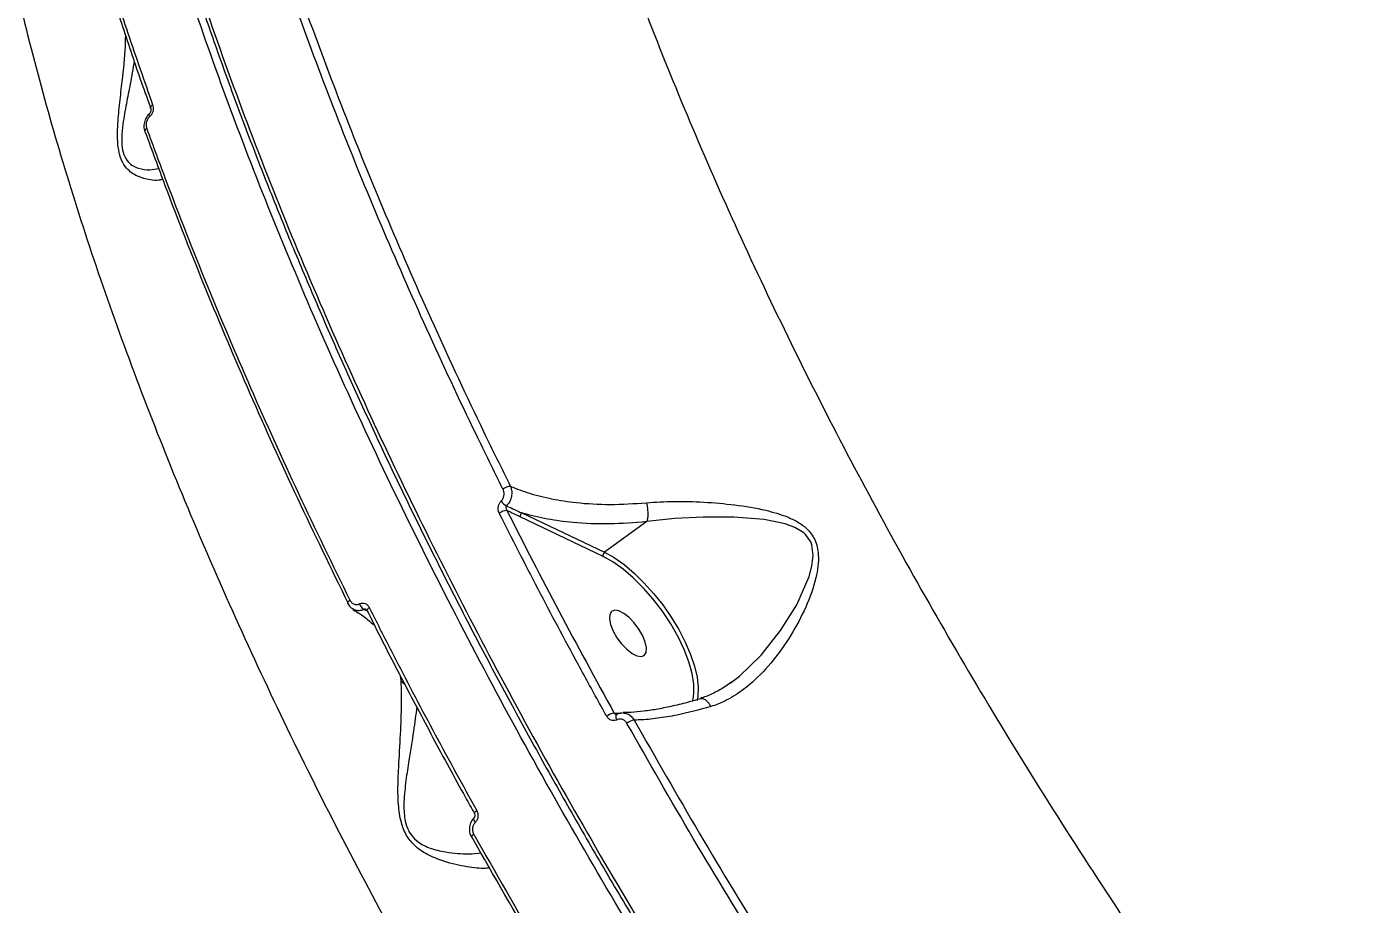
# Model space of a CAD drawing. Header units: millimetres. Extents: x -7151 to 6134, y -5040 to 5562.
# Drawn here: x -2810.4 to -2590.3, y 44.5 to 188.5 of the extents above; entities that cross this region are included whole.
import ezdxf

# ---------------------------------------------------------------- set-up
doc = ezdxf.new("R2010")
doc.units = ezdxf.units.MM
for name, color, linetype in [('DIKOM_ОБЪЕКТ', 7, 'Continuous'), ('DIKOM_РАЗМЕР_ЗОНА', 7, 'Continuous'), ('DIKOM_РАЗМЕР_ОБЪЕКТА', 7, 'Continuous')]:
    doc.layers.add(name, color=color, linetype=linetype)
doc.styles.add('style1', font='arial.ttf', dxfattribs={"width": 0.8})
doc.dimstyles.new('1-50', dxfattribs={"dimtxt": 300, "dimasz": 200, "dimexe": 100, "dimexo": 0, "dimgap": 100, "dimtad": 1, "dimtxsty": 'style1', "dimcen": 200, "dimclrd": 7, "dimclre": 7, "dimclrt": 7, "dimadec": 1, "dimazin": 2, "dimtfac": 1, "dimtmove": 0, "dimatfit": 2, "dimfxl": 0, "dimlwd": 25, "dimlwe": 18, "dimarcsym": 0})

# ---------------------------------------------------------------- blocks, each defined once
blk = doc.blocks.new('*D0')
at = {"layer": 'Defpoints', "color": 0, "transparency": 16777216}
for p in [(4133.55, 168.74), (-4567.47, -1241.13), (4133.55, -4153.12)]:
    blk.add_point(p, dxfattribs=at)
at = {"layer": 'DIKOM_РАЗМЕР_ОБЪЕКТА', "color": 7, "lineweight": 18, "transparency": 16777216}
for p, q in [((4133.55, 168.74), (4133.55, -4253.12)), ((-4567.47, -1241.13), (-4567.47, -4253.12))]:
    blk.add_line(p, q, dxfattribs=at)
at = {"layer": 'DIKOM_РАЗМЕР_ОБЪЕКТА', "color": 7, "lineweight": 25, "transparency": 16777216}
blk.add_line((-4367.47, -4153.12), (3933.55, -4153.12), dxfattribs=at)
at = {"layer": 'DIKOM_РАЗМЕР_ОБЪЕКТА', "color": 7, "transparency": 16777216}
for points in [[(-4367.47, -4119.79), (-4367.47, -4186.45), (-4567.47, -4153.12)], [(3933.55, -4119.79), (3933.55, -4186.45), (4133.55, -4153.12)]]:
    blk.add_solid(points, dxfattribs=at)
at = {"layer": 'DIKOM_РАЗМЕР_ОБЪЕКТА', "color": 7, "transparency": 16777216, "insert": (150.61, -3899.95), "char_height": 300, "attachment_point": 5, "style": 'style1'}
blk.add_mtext('8700', dxfattribs=at)
blk = doc.blocks.new('*D1')
at = {"layer": 'Defpoints', "color": 0, "transparency": 16777216}
for p in [(-2392.45, 3674.75), (-6010.84, -1738.88), (-3202.89, -1738.88)]:
    blk.add_point(p, dxfattribs=at)
at = {"layer": 'DIKOM_РАЗМЕР_ОБЪЕКТА', "color": 7, "lineweight": 18, "transparency": 16777216}
for p, q in [((-2392.45, 3674.75), (-6110.84, 3674.75)), ((-3202.89, -1738.88), (-6110.84, -1738.88))]:
    blk.add_line(p, q, dxfattribs=at)
at = {"layer": 'DIKOM_РАЗМЕР_ОБЪЕКТА', "color": 7, "lineweight": 25, "transparency": 16777216}
blk.add_line((-6010.84, 3474.75), (-6010.84, -1538.88), dxfattribs=at)
at = {"layer": 'DIKOM_РАЗМЕР_ОБЪЕКТА', "color": 7, "transparency": 16777216}
for points in [[(-6044.18, 3474.75), (-5977.51, 3474.75), (-6010.84, 3674.75)], [(-6044.18, -1538.88), (-5977.51, -1538.88), (-6010.84, -1738.88)]]:
    blk.add_solid(points, dxfattribs=at)
at = {"layer": 'DIKOM_РАЗМЕР_ОБЪЕКТА', "color": 7, "transparency": 16777216, "insert": (-6264.01, 967.94), "char_height": 300, "attachment_point": 5, "rotation": 90, "style": 'style1'}
blk.add_mtext('5400', dxfattribs=at)
blk = doc.blocks.new('*D3')
at = {"layer": 'Defpoints', "color": 0, "transparency": 16777216}
for p in [(6133.55, 253.24), (-5802.46, -2467.19), (6133.55, -4939.78)]:
    blk.add_point(p, dxfattribs=at)
at = {"layer": 'DIKOM_РАЗМЕР_ЗОНА', "color": 7, "lineweight": 18, "transparency": 16777216}
for p, q in [((6133.55, 253.24), (6133.55, -5039.78)), ((-5802.46, -2467.19), (-5802.46, -5039.78))]:
    blk.add_line(p, q, dxfattribs=at)
at = {"layer": 'DIKOM_РАЗМЕР_ЗОНА', "color": 7, "lineweight": 25, "transparency": 16777216}
blk.add_line((-5602.46, -4939.78), (5933.55, -4939.78), dxfattribs=at)
at = {"layer": 'DIKOM_РАЗМЕР_ЗОНА', "color": 7, "transparency": 16777216}
for points in [[(-5602.46, -4906.44), (-5602.46, -4973.11), (-5802.46, -4939.78)], [(5933.55, -4906.44), (5933.55, -4973.11), (6133.55, -4939.78)]]:
    blk.add_solid(points, dxfattribs=at)
at = {"layer": 'DIKOM_РАЗМЕР_ЗОНА', "color": 7, "transparency": 16777216, "insert": (186.61, -4686.61), "char_height": 300, "attachment_point": 5, "style": 'style1'}
blk.add_mtext('11950', dxfattribs=at)

msp = doc.modelspace()

# ---------------------------------------------------------------- linework, layer by layer
at = {"layer": 'DIKOM_ОБЪЕКТ', "color": 7, "linetype": 'Continuous', "lineweight": 15}
for p, q in [((-2715.846, 101.609), (-2729.431, 108.078)), ((-2729.192, 108.74), (-2715.607, 102.271)), ((-2708.662, 107.305), (-2715.607, 102.271)), ((-2754.503, 92.596), (-2755.118, 92.907)), ((-2748.979, 81.236), (-2749.092, 81.99)), ((-2695.005, 80.81), (-2694.781, 80.975)), ((-2701.178, 77.808), (-2701.073, 78.211)), ((-2714.026, 75.902), (-2713.008, 75.861))]:
    msp.add_line(p, q, dxfattribs=at)
at = {"layer": 'DIKOM_ОБЪЕКТ', "color": 7, "linetype": 'Continuous', "lineweight": 15, "flags": 128}
for points in [[(-2790.294, 174.191), (-2790.317, 174.161), (-2790.336, 174.101), (-2790.335, 174.025), (-2790.316, 173.935), (-2790.279, 173.833), (-2790.224, 173.721)], [(-2790.048, 175.054), (-2790.062, 175.102), (-2790.065, 175.207), (-2790.031, 175.319), (-2789.962, 175.435), (-2789.86, 175.55), (-2789.731, 175.658)], [(-2694.781, 80.975), (-2693.477, 81.934), (-2689.905, 85.413), (-2686.73, 89.423), (-2684.062, 93.681), (-2682.043, 98.295), (-2681.58, 100.008), (-2681.379, 101.757), (-2681.606, 103.481), (-2681.792, 103.972), (-2682.669, 105.219), (-2682.935, 105.461), (-2684.375, 106.362), (-2685.99, 106.957), (-2689.448, 107.648), (-2694.396, 108.042), (-2699.433, 108.052), (-2704.089, 107.814), (-2708.653, 107.311), (-2708.657, 107.311), (-2708.657, 107.311)], [(-2701.073, 78.211), (-2700.947, 79.086), (-2700.966, 80.64), (-2701.246, 82.394), (-2701.781, 84.308), (-2702.557, 86.334), (-2703.555, 88.423), (-2704.751, 90.526), (-2706.117, 92.591), (-2707.62, 94.569), (-2709.223, 96.411), (-2710.887, 98.074), (-2712.573, 99.517), (-2714.239, 100.705), (-2715.846, 101.609)], [(-2715.607, 102.271), (-2714.039, 101.396), (-2712.414, 100.256), (-2710.767, 98.877), (-2709.134, 97.29), (-2707.55, 95.527), (-2706.049, 93.628), (-2704.665, 91.634), (-2703.427, 89.588), (-2702.362, 87.534), (-2701.492, 85.517), (-2700.838, 83.58), (-2700.412, 81.767), (-2700.225, 80.115), (-2700.281, 78.661), (-2700.418, 77.946)], [(-2757.734, 93.92), (-2757.746, 93.973), (-2757.73, 94.049), (-2757.684, 94.136), (-2757.607, 94.231), (-2757.503, 94.331), (-2757.376, 94.432)], [(-2757.723, 93.901), (-2757.729, 93.911), (-2757.734, 93.92)], [(-2754.559, 92.695), (-2754.572, 92.739), (-2754.562, 92.815), (-2754.517, 92.903), (-2754.44, 93.001), (-2754.333, 93.104), (-2754.201, 93.209)], [(-2709.079, 85.364), (-2708.782, 85.855), (-2708.728, 86.599), (-2708.92, 87.534), (-2709.342, 88.586), (-2709.961, 89.669), (-2710.727, 90.695), (-2711.577, 91.581), (-2712.442, 92.256), (-2713.253, 92.664), (-2713.943, 92.773), (-2714.458, 92.574), (-2714.755, 92.083), (-2714.809, 91.339), (-2714.617, 90.403), (-2714.194, 89.352), (-2713.575, 88.269), (-2712.81, 87.243), (-2711.96, 86.356), (-2711.094, 85.682), (-2710.284, 85.273), (-2709.593, 85.164), (-2709.079, 85.364)], [(-2713.595, 74.783), (-2713.657, 74.966), (-2713.698, 75.142), (-2713.715, 75.305), (-2713.707, 75.446), (-2713.676, 75.562), (-2713.621, 75.646), (-2713.566, 75.688)], [(-2736.953, 59.425), (-2736.965, 59.465), (-2736.948, 59.529), (-2736.897, 59.607), (-2736.816, 59.698), (-2736.707, 59.797), (-2736.573, 59.9)], [(-2737.024, 58.688), (-2737.032, 58.679), (-2737.069, 58.607), (-2737.075, 58.51), (-2737.051, 58.391), (-2736.998, 58.255), (-2736.917, 58.108), (-2736.812, 57.955)], [(-2737.326, 55.492), (-2737.394, 55.504), (-2737.433, 55.534), (-2737.436, 55.539)]]:
    msp.add_lwpolyline(points, dxfattribs=at)
at = {"layer": 'DIKOM_ОБЪЕКТ', "color": 7, "linetype": 'Continuous', "lineweight": 15}
for centre, radius, start, end in [((-2790.451, 171.291), 0.583, 116.06158, 185.95906), ((-2790.728, 171.343), 0.323, 200.3091, 247.05561), ((-2730.898, 110.841), 2.253, 93.56461, 127.47691), ((-2730.626, 111.968), 2.339, 213.78429, 242.88154), ((-2731.515, 106.929), 2.206, 92.49265, 127.94206), ((-2728.819, 108.232), 0.631, 126.29667, 194.11035), ((-2715.234, 101.763), 0.631, 126.29759, 194.11004), ((-2754.169, 94.331), 1.711, 197.13038, 236.31286), ((-2713.52, 73.129), 2.819, 100.34743, 127.74471), ((-2710.105, 71.805), 3.018, 102.32448, 127.29558), ((-2736.779, 55.383), 0.676, 113.71049, 166.65766)]:
    msp.add_arc(centre, radius, start, end, dxfattribs=at)
for points, knots in [([(-2513.41, -193.807), (-2516.513, -191.219), (-2524.872, -184.245), (-2538.497, -172.219), (-2554.223, -157.586), (-2570.002, -142.086), (-2585.779, -125.752), (-2601.5, -108.619), (-2616.817, -91.064), (-2631.688, -73.157), (-2646.08, -54.975), (-2660.227, -36.221), (-2674.069, -16.937), (-2687.55, 2.82), (-2700.371, 22.618), (-2712.506, 42.385), (-2723.941, 62.057), (-2734.862, 81.952), (-2745.208, 102.011), (-2754.928, 122.166), (-2763.81, 141.974), (-2771.84, 161.373), (-2779.029, 180.316), (-2785.492, 199.111), (-2791.176, 217.684), (-2796.041, 235.963), (-2799.979, 253.548), (-2803.001, 270.392), (-2805.132, 286.471), (-2806.41, 302.045), (-2806.79, 317.038), (-2806.251, 331.382), (-2804.864, 344.193), (-2802.789, 355.576), (-2800.178, 365.653), (-2796.908, 375.083), (-2792.978, 383.829), (-2788.434, 391.8), (-2783.302, 398.961), (-2778.243, 404.704), (-2774.729, 407.875), (-2773.298, 409.167)], [0, 0, 0, 0, 0.015652, 0.0421679, 0.0687043, 0.0952202, 0.1225061, 0.1498144, 0.1771008, 0.2036166, 0.2301529, 0.2566687, 0.2839546, 0.3112631, 0.338549, 0.3650649, 0.3916013, 0.4181172, 0.4454032, 0.4727114, 0.4999975, 0.5265135, 0.5530496, 0.5795656, 0.6068516, 0.6341599, 0.661446, 0.6879619, 0.714498, 0.7410139, 0.7683, 0.7956082, 0.8228943, 0.8459725, 0.8690776, 0.8921826, 0.9155066, 0.9388308, 0.9615639, 0.9843487, 1, 1, 1, 1]), ([(-2788.08, 390.892), (-2788.377, 390.424), (-2789.588, 388.514), (-2791.506, 384.921), (-2793.831, 380.113), (-2795.934, 375.058), (-2797.835, 369.777), (-2799.528, 364.262), (-2801.015, 358.512), (-2802.297, 352.526), (-2803.37, 346.306), (-2804.235, 339.875), (-2804.882, 333.257), (-2805.313, 326.472), (-2805.526, 319.525), (-2805.524, 312.411), (-2805.307, 305.131), (-2804.874, 297.68), (-2804.227, 290.059), (-2803.365, 282.263), (-2802.288, 274.293), (-2800.994, 266.143), (-2799.484, 257.814), (-2797.762, 249.328), (-2795.834, 240.719), (-2793.706, 232.018), (-2791.382, 223.237), (-2788.862, 214.37), (-2786.143, 205.417), (-2783.229, 196.371), (-2780.116, 187.232), (-2776.803, 177.997), (-2773.291, 168.664), (-2769.578, 159.229), (-2765.661, 149.69), (-2761.548, 140.063), (-2757.258, 130.391), (-2752.803, 120.709), (-2748.193, 111.032), (-2743.422, 101.35), (-2738.491, 91.663), (-2733.402, 81.97), (-2728.152, 72.272), (-2722.742, 62.568), (-2717.174, 52.859), (-2711.446, 43.145), (-2705.557, 33.425), (-2699.514, 23.71), (-2693.334, 14.025), (-2687.035, 4.402), (-2680.629, -5.141), (-2674.12, -14.599), (-2667.508, -23.973), (-2660.792, -33.264), (-2653.972, -42.473), (-2647.05, -51.598), (-2640.024, -60.64), (-2632.895, -69.597), (-2625.663, -78.472), (-2618.33, -87.257), (-2610.914, -95.936), (-2603.438, -104.478), (-2595.921, -112.862), (-2588.37, -121.081), (-2580.783, -129.137), (-2573.16, -137.03), (-2565.501, -144.762), (-2557.806, -152.33), (-2550.077, -159.736), (-2542.312, -166.978), (-2534.512, -174.059), (-2526.678, -180.968), (-2519.368, -187.255), (-2514.672, -191.146), (-2512.597, -192.865)], [0, 0, 0, 0, 0.0045178, 0.0184685, 0.0324104, 0.0463585, 0.0603235, 0.0743202, 0.0883638, 0.1024689, 0.1166505, 0.130877, 0.1450496, 0.1591517, 0.1732005, 0.187211, 0.2011992, 0.2151805, 0.2291698, 0.2431785, 0.2572224, 0.2713176, 0.2854795, 0.2997039, 0.313907, 0.3280254, 0.3420837, 0.3560976, 0.3700837, 0.3840573, 0.3980348, 0.4120274, 0.4260501, 0.4401191, 0.4542506, 0.4684559, 0.4826628, 0.4967715, 0.5108345, 0.5248638, 0.5388703, 0.5528654, 0.5668607, 0.5808651, 0.5948886, 0.6089425, 0.6230382, 0.6371872, 0.6513541, 0.6654785, 0.6795547, 0.6935939, 0.7076074, 0.7216065, 0.7356022, 0.7496049, 0.7636232, 0.7776689, 0.7917524, 0.8058857, 0.8200567, 0.8342015, 0.8482911, 0.8623413, 0.8763627, 0.8903667, 0.9043643, 0.918367, 0.932382, 0.9464207, 0.9604941, 0.9746135, 0.9887823, 1, 1, 1, 1]), ([(-2787.829, 391.085), (-2788.009, 390.822), (-2790.115, 387.74), (-2793.426, 380.83), (-2797.651, 370.281), (-2800.928, 358.565), (-2803.297, 346.074), (-2804.742, 332.833), (-2805.304, 318.929), (-2804.992, 304.133), (-2803.767, 288.459), (-2801.612, 271.941), (-2798.574, 254.942), (-2794.686, 237.534), (-2789.995, 219.791), (-2784.425, 201.427), (-2777.959, 182.477), (-2770.597, 162.997), (-2762.595, 143.644), (-2754.032, 124.499), (-2744.993, 105.632), (-2735.228, 86.505), (-2724.741, 67.169), (-2713.548, 47.685), (-2701.736, 28.213), (-2689.328, 8.815), (-2676.362, -10.449), (-2662.788, -29.637), (-2648.629, -48.68), (-2633.919, -67.506), (-2618.984, -85.7), (-2603.88, -103.215), (-2588.665, -120.02), (-2573.092, -136.386), (-2557.2, -152.243), (-2541.039, -167.501), (-2525.93, -181.028), (-2516.23, -189.151), (-2511.94, -192.743)], [0, 0, 0, 0, 0.002655, 0.0310514, 0.0602728, 0.0895179, 0.1187394, 0.1471359, 0.1755543, 0.2039507, 0.2331722, 0.2624172, 0.2916386, 0.3200352, 0.3484537, 0.3768502, 0.4060715, 0.4353166, 0.4645379, 0.4919121, 0.5193058, 0.5466799, 0.5747902, 0.6029216, 0.6310317, 0.6594285, 0.6878468, 0.7162436, 0.7454648, 0.7747101, 0.8039317, 0.8323281, 0.8607465, 0.8891433, 0.9183646, 0.94761, 0.9768315, 1, 1, 1, 1]), ([(-2724.175, 387.578), (-2725.644, 384.689), (-2728.583, 378.908), (-2732.021, 369.158), (-2734.763, 358.555), (-2736.697, 347.016), (-2737.814, 334.582), (-2738.087, 321.521), (-2737.534, 307.894), (-2736.193, 293.772), (-2734.04, 278.925), (-2731.049, 263.374), (-2727.21, 247.159), (-2722.605, 230.63), (-2717.268, 213.855), (-2711.246, 196.899), (-2704.445, 179.491), (-2696.852, 161.674), (-2688.477, 143.501), (-2679.496, 125.362), (-2669.955, 107.319), (-2659.908, 89.428), (-2649.196, 71.409), (-2637.829, 53.323), (-2625.83, 35.23), (-2613.451, 17.514), (-2600.743, 0.225), (-2587.76, -16.592), (-2574.301, -33.197), (-2560.395, -49.521), (-2546.079, -65.502), (-2532.672, -79.709), (-2520.273, -92.286), (-2512.704, -99.573), (-2508.916, -103.219)], [0, 0, 0, 0, 0.0311787, 0.0623809, 0.0935595, 0.1256443, 0.1577553, 0.1898401, 0.2210201, 0.2522245, 0.2834047, 0.3154899, 0.3476011, 0.379686, 0.410889, 0.442116, 0.4733188, 0.5054257, 0.5375585, 0.5696653, 0.6009197, 0.632198, 0.6634522, 0.69561, 0.7277938, 0.7599521, 0.791284, 0.8226403, 0.8539729, 0.8862088, 0.9184712, 0.9507071, 0.9753303, 1, 1, 1, 1]), ([(-2596.098, -166.406), (-2600.261, -162.224), (-2608.591, -153.854), (-2620.965, -140.705), (-2633.211, -127.162), (-2645.452, -113.028), (-2657.656, -98.317), (-2669.784, -83.045), (-2681.64, -67.456), (-2693.573, -51.065), (-2705.518, -33.858), (-2717.404, -15.848), (-2728.823, 2.366), (-2739.725, 20.698), (-2750.053, 39.064), (-2759.76, 57.387), (-2768.818, 75.635), (-2777.226, 93.78), (-2784.973, 111.786), (-2792.024, 129.569), (-2798.344, 147.047), (-2803.9, 164.147), (-2808.671, 180.835), (-2812.664, 197.092), (-2815.878, 212.885), (-2818.298, 228.14), (-2819.915, 242.787), (-2820.719, 257.029), (-2820.671, 270.802), (-2819.659, 283.958), (-2818.333, 293.798), (-2817.035, 298.917), (-2816.696, 300.256)], [0, 0, 0, 0, 0.0304701, 0.0609767, 0.0914833, 0.1219538, 0.1536733, 0.185434, 0.2171948, 0.2489145, 0.2838219, 0.3188399, 0.3539137, 0.3889879, 0.4240053, 0.458912, 0.4937031, 0.5286046, 0.5635622, 0.5985195, 0.6334205, 0.6682114, 0.7029196, 0.7377376, 0.7726112, 0.807485, 0.8423026, 0.8770106, 0.9136661, 0.9503542, 0.9870099, 1, 1, 1, 1]), ([(-2799.889, 206.829), (-2799.736, 206.311), (-2798.972, 203.72), (-2797.015, 197.288), (-2793.86, 187.449), (-2791.107, 179.59), (-2789.731, 175.658)], [0, 0, 0, 0, 0.0507708, 0.2538543, 0.6266987, 1, 1, 1, 1]), ([(-2800.194, 206.211), (-2800.079, 205.806), (-2799.111, 202.424), (-2797.098, 195.958), (-2794.131, 186.808), (-2791.765, 179.832), (-2790.337, 175.889), (-2790.036, 175.058)], [0, 0, 0, 0, 0.0398664, 0.333424, 0.6275975, 0.9214985, 1, 1, 1, 1]), ([(-2732.268, 112.629), (-2733.748, 115.631), (-2738.077, 124.414), (-2744.844, 138.91), (-2752.374, 156.089), (-2759.373, 173.164), (-2763.534, 184.389), (-2765.615, 190.001)], [0, 0, 0, 0, 0.1144545, 0.3347639, 0.5550764, 0.7775379, 1, 1, 1, 1]), ([(-2764.308, 190.286), (-2762.253, 184.74), (-2758.143, 173.65), (-2751.191, 156.673), (-2743.663, 139.479), (-2736.861, 124.904), (-2732.514, 116.085), (-2731.038, 113.089)], [0, 0, 0, 0, 0.2203102, 0.4406213, 0.6630824, 0.8855439, 1, 1, 1, 1]), ([(-2788.062, 163.487), (-2788.128, 163.46), (-2788.814, 163.181), (-2790.407, 163.346), (-2792.215, 163.889), (-2793.405, 164.648), (-2794.291, 165.546), (-2795.018, 166.893), (-2795.415, 168.682), (-2795.517, 170.584), (-2795.425, 173.051), (-2795.131, 176.065), (-2794.629, 180.332), (-2794.215, 184.045), (-2794.165, 186.391), (-2794.153, 186.948)], [0, 0, 0, 0, 0.0170516, 0.177232, 0.2778046, 0.3294678, 0.3809653, 0.4410148, 0.4944301, 0.5468549, 0.599501, 0.694154, 0.7890533, 0.9499034, 1, 1, 1, 1]), ([(-2792.756, 182.863), (-2792.969, 181.608), (-2793.357, 179.323), (-2794.059, 175.847), (-2794.585, 172.907), (-2794.822, 170.595), (-2794.795, 168.892), (-2794.505, 167.415), (-2793.81, 166.291), (-2792.932, 165.62), (-2791.729, 165.127), (-2790.222, 164.917), (-2789.201, 165.139), (-2788.712, 165.246)], [0, 0, 0, 0, 0.1436102, 0.261487, 0.3811348, 0.4596279, 0.5058667, 0.566615, 0.6353179, 0.6961019, 0.759015, 0.8844748, 1, 1, 1, 1]), ([(-2790.288, 174.184), (-2790.318, 174.159), (-2790.562, 173.959), (-2790.903, 173.416), (-2791.178, 172.578), (-2791.217, 171.802), (-2791.056, 171.387), (-2790.999, 171.24)], [0, 0, 0, 0, 0.0368583, 0.2998395, 0.5690752, 0.8470623, 1, 1, 1, 1]), ([(-2790.054, 175.057), (-2790.046, 175.038), (-2790.028, 174.992), (-2790.016, 174.838), (-2790.04, 174.651), (-2790.101, 174.466), (-2790.185, 174.317), (-2790.256, 174.225), (-2790.286, 174.2), (-2790.293, 174.195)], [0, 0, 0, 0, 0.1421806, 0.3349233, 0.5091383, 0.6847171, 0.8310575, 0.9655891, 1, 1, 1, 1]), ([(-2789.731, 175.658), (-2789.715, 175.611), (-2789.654, 175.419), (-2789.622, 175.042), (-2789.708, 174.546), (-2789.907, 174.076), (-2790.118, 173.839), (-2790.224, 173.721)], [0, 0, 0, 0, 0.0795972, 0.3195268, 0.5498446, 0.7748482, 1, 1, 1, 1]), ([(-2790.224, 173.721), (-2790.329, 173.604), (-2790.538, 173.37), (-2790.735, 172.907), (-2790.817, 172.419), (-2790.784, 172.049), (-2790.722, 171.862), (-2790.707, 171.815)], [0, 0, 0, 0, 0.2264239, 0.4527424, 0.6823787, 0.9206981, 1, 1, 1, 1]), ([(-2790.707, 171.815), (-2789.652, 168.934), (-2786.565, 160.505), (-2780.985, 146.346), (-2773.745, 129.247), (-2765.929, 111.935), (-2760.227, 100.266), (-2757.376, 94.432)], [0, 0, 0, 0, 0.1144541, 0.3347642, 0.5550762, 0.7775379, 1, 1, 1, 1]), ([(-2757.602, 93.836), (-2760.42, 99.601), (-2766.054, 111.131), (-2773.835, 128.35), (-2781.089, 145.469), (-2786.702, 159.707), (-2789.801, 168.171), (-2790.854, 171.046)], [0, 0, 0, 0, 0.2203113, 0.4406219, 0.6630853, 0.8855468, 1, 1, 1, 1]), ([(-2732.57, 110.667), (-2732.469, 110.785), (-2732.266, 111.02), (-2732.105, 111.493), (-2732.072, 111.994), (-2732.154, 112.38), (-2732.245, 112.578), (-2732.268, 112.629)], [0, 0, 0, 0, 0.2256824, 0.4513591, 0.6801644, 0.9175825, 1, 1, 1, 1]), ([(-2731.038, 113.089), (-2731.006, 113.007), (-2730.884, 112.689), (-2730.793, 112.063), (-2730.893, 111.246), (-2731.188, 110.472), (-2731.524, 110.082), (-2731.692, 109.886)], [0, 0, 0, 0, 0.081171, 0.3161393, 0.5445838, 0.7717741, 1, 1, 1, 1]), ([(-2731.038, 113.089), (-2730.016, 112.697), (-2727.897, 111.884), (-2724.267, 110.996), (-2719.88, 110.326), (-2714.712, 110.01), (-2710.744, 110.27), (-2708.739, 110.401)], [0, 0, 0, 0, 0.16653786, 0.34554787, 0.52675808, 0.76079004, 1, 1, 1, 1]), ([(-2732.871, 108.668), (-2732.895, 108.72), (-2732.989, 108.923), (-2733.072, 109.319), (-2733.039, 109.83), (-2732.876, 110.31), (-2732.672, 110.548), (-2732.57, 110.667)], [0, 0, 0, 0, 0.0825976, 0.3217432, 0.5513394, 0.7756459, 1, 1, 1, 1]), ([(-2708.739, 110.401), (-2707.221, 110.496), (-2704.144, 110.688), (-2699.245, 110.544), (-2694.201, 110.108), (-2689.581, 109.344), (-2686.146, 108.354), (-2683.894, 107.286), (-2682.277, 106.13), (-2680.934, 104.322), (-2680.466, 102.1), (-2680.566, 99.969), (-2681.11, 97.045), (-2682.532, 93.183), (-2684.945, 88.64), (-2687.892, 84.443), (-2690.97, 81.162), (-2694.057, 78.794), (-2696.372, 77.556), (-2697.786, 77.091), (-2698.17, 76.964)], [0, 0, 0, 0, 0.0704051, 0.1427089, 0.2195597, 0.297969, 0.355597, 0.3848683, 0.4149694, 0.4491258, 0.4886824, 0.5172656, 0.5465238, 0.6240239, 0.7037028, 0.7828157, 0.8640077, 0.9204719, 0.9784151, 1, 1, 1, 1]), ([(-2708.739, 110.401), (-2708.728, 110.357), (-2708.662, 110.081), (-2708.563, 109.503), (-2708.503, 108.68), (-2708.527, 107.887), (-2708.614, 107.503), (-2708.657, 107.311)], [0, 0, 0, 0, 0.0429207, 0.2680064, 0.5120002, 0.7560135, 1, 1, 1, 1]), ([(-2715.245, 75.358), (-2715.559, 75.922), (-2717.126, 78.743), (-2720.941, 85.707), (-2726.571, 96.256), (-2730.77, 104.529), (-2732.871, 108.668)], [0, 0, 0, 0, 0.0507663, 0.2538488, 0.6266967, 1, 1, 1, 1]), ([(-2731.692, 109.886), (-2731.719, 109.85), (-2731.75, 109.808), (-2731.786, 109.706), (-2731.799, 109.577), (-2731.758, 109.384), (-2731.685, 109.233), (-2731.626, 109.153), (-2731.611, 109.133)], [0, 0, 0, 0, 0.1722734, 0.1987369, 0.4120962, 0.6484384, 0.9085552, 1, 1, 1, 1]), ([(-2731.692, 109.886), (-2731.638, 109.861), (-2730.812, 109.473), (-2729.975, 109.094), (-2729.192, 108.74)], [0, 0, 0, 0, 0.06463814, 1, 1, 1, 1]), ([(-2731.611, 109.133), (-2728.8, 103.606), (-2723.173, 92.541), (-2717.077, 81.452), (-2714.026, 75.902)], [0, 0, 0, 0, 0.4994514, 1, 1, 1, 1]), ([(-2729.431, 108.078), (-2729.902, 108.305), (-2730.628, 108.654), (-2731.356, 109.008), (-2731.611, 109.133)], [0, 0, 0, 0, 0.6495022, 1, 1, 1, 1]), ([(-2708.662, 107.305), (-2710.73, 107.139), (-2714.913, 106.804), (-2720.343, 107.048), (-2725.012, 107.679), (-2727.731, 108.311), (-2729.082, 108.708), (-2729.192, 108.74)], [0, 0, 0, 0, 0.27544395, 0.55708418, 0.76780304, 0.98113523, 1, 1, 1, 1]), ([(-2708.657, 107.311), (-2708.657, 107.31), (-2708.658, 107.308), (-2708.661, 107.306), (-2708.662, 107.305)], [0, 0, 0, 0, 0.40478, 1, 1, 1, 1]), ([(-2757.722, 93.925), (-2757.702, 93.876), (-2757.575, 93.574), (-2757.267, 93.196), (-2756.908, 93.007), (-2756.785, 92.942)], [0, 0, 0, 0, 0.1134034, 0.696662, 1, 1, 1, 1]), ([(-2757.376, 94.432), (-2757.288, 94.29), (-2757.113, 94.007), (-2756.716, 93.752), (-2756.282, 93.671), (-2755.973, 93.743), (-2755.823, 93.818), (-2755.805, 93.827)], [0, 0, 0, 0, 0.2479055, 0.4960013, 0.7365283, 0.9670136, 1, 1, 1, 1]), ([(-2756.903, 92.86), (-2756.689, 92.744), (-2755.781, 92.254), (-2754.554, 91.368), (-2753.676, 90.553), (-2753.296, 90.2)], [0, 0, 0, 0, 0.1494225, 0.6319566, 1, 1, 1, 1]), ([(-2755.118, 92.907), (-2755.15, 92.892), (-2755.4, 92.768), (-2755.903, 92.656), (-2756.481, 92.71), (-2756.752, 92.913), (-2756.832, 92.973)], [0, 0, 0, 0, 0.0545148, 0.4363002, 0.8323515, 1, 1, 1, 1]), ([(-2755.805, 93.827), (-2755.787, 93.836), (-2755.636, 93.912), (-2755.321, 93.985), (-2754.877, 93.902), (-2754.471, 93.642), (-2754.291, 93.353), (-2754.201, 93.209)], [0, 0, 0, 0, 0.0299327, 0.2617452, 0.5039793, 0.7520996, 1, 1, 1, 1]), ([(-2754.714, 92.871), (-2754.726, 92.879), (-2754.794, 92.922), (-2754.921, 92.946), (-2755.039, 92.937), (-2755.096, 92.917), (-2755.112, 92.91), (-2755.118, 92.907)], [0, 0, 0, 0, 0.0994212, 0.5509682, 0.8687088, 0.9497357, 1, 1, 1, 1]), ([(-2754.714, 92.872), (-2754.697, 92.863), (-2754.664, 92.845), (-2754.593, 92.771), (-2754.566, 92.706), (-2754.563, 92.697)], [0, 0, 0, 0, 0.466623, 0.9309301, 1, 1, 1, 1]), ([(-2754.553, 92.697), (-2754.339, 92.265), (-2752.52, 88.588), (-2748.931, 81.64), (-2743.771, 71.864), (-2739.764, 64.454), (-2737.438, 60.312), (-2736.943, 59.43)], [0, 0, 0, 0, 0.03909057, 0.33257129, 0.62667614, 0.92051355, 1, 1, 1, 1]), ([(-2754.201, 93.209), (-2753.918, 92.647), (-2752.504, 89.834), (-2748.956, 82.884), (-2743.425, 72.34), (-2738.858, 64.048), (-2736.573, 59.9)], [0, 0, 0, 0, 0.0507698, 0.2538487, 0.6266971, 1, 1, 1, 1]), ([(-2734.444, 50.489), (-2734.674, 50.463), (-2735.625, 50.356), (-2738.137, 50.612), (-2741.443, 51.35), (-2744.486, 52.51), (-2746.659, 53.928), (-2748.171, 55.796), (-2749.102, 58.133), (-2749.5, 61.218), (-2749.508, 64.717), (-2749.256, 69.04), (-2748.993, 73.761), (-2748.848, 78.137), (-2748.941, 80.331), (-2748.979, 81.236)], [0, 0, 0, 0, 0.0366579, 0.1514083, 0.2661539, 0.3421067, 0.4043719, 0.4445692, 0.4876125, 0.5433859, 0.615603, 0.6880984, 0.803662, 0.9190853, 1, 1, 1, 1]), ([(-2748.36, 80.593), (-2748.385, 80.607), (-2748.629, 80.731), (-2748.818, 80.978), (-2748.957, 81.2), (-2748.979, 81.236)], [0, 0, 0, 0, 0.0904096, 0.8542916, 1, 1, 1, 1]), ([(-2694.781, 80.975), (-2695.094, 80.74), (-2696.037, 80.034), (-2697.683, 79.176), (-2699.073, 78.536), (-2699.81, 78.368), (-2699.867, 78.355)], [0, 0, 0, 0, 0.1941713, 0.5845837, 0.9677382, 1, 1, 1, 1]), ([(-2699.867, 78.248), (-2700.474, 78.069), (-2702.021, 77.612), (-2704.356, 77.045), (-2706.866, 76.53), (-2709.175, 76.182), (-2711.087, 75.989), (-2712.113, 75.977), (-2712.531, 75.972)], [0, 0, 0, 0, 0.12072318, 0.30794179, 0.49590796, 0.68397813, 0.87120579, 1, 1, 1, 1]), ([(-2698.17, 76.964), (-2698.191, 77.004), (-2698.282, 77.177), (-2698.523, 77.556), (-2698.933, 77.993), (-2699.43, 78.274), (-2699.723, 78.236), (-2699.862, 78.218)], [0, 0, 0, 0, 0.04585267, 0.20065656, 0.4759865, 0.75138138, 1, 1, 1, 1]), ([(-2746.408, 76.898), (-2746.571, 75.614), (-2746.923, 72.825), (-2747.649, 68.524), (-2748.262, 64.436), (-2748.586, 61.212), (-2748.457, 58.504), (-2747.961, 56.983), (-2747.366, 55.885), (-2746.575, 55.004), (-2745.441, 54.27), (-2743.803, 53.55), (-2741.168, 52.965), (-2738.186, 52.734), (-2736.522, 52.891), (-2735.863, 52.953)], [0, 0, 0, 0, 0.1245463, 0.2703624, 0.3575188, 0.4462117, 0.510371, 0.5471308, 0.5579915, 0.6025765, 0.6383614, 0.6751787, 0.767102, 0.9078174, 1, 1, 1, 1]), ([(-2713.595, 74.783), (-2713.626, 74.768), (-2713.792, 74.689), (-2714.123, 74.626), (-2714.565, 74.711), (-2714.969, 74.955), (-2715.153, 75.224), (-2715.245, 75.358)], [0, 0, 0, 0, 0.053419, 0.2898049, 0.5262356, 0.7630587, 1, 1, 1, 1]), ([(-2714.026, 75.902), (-2713.993, 75.858), (-2713.927, 75.769), (-2713.794, 75.688), (-2713.701, 75.677), (-2713.659, 75.672)], [0, 0, 0, 0, 0.35356485, 0.70678397, 1, 1, 1, 1]), ([(-2713.563, 75.694), (-2713.586, 75.679), (-2713.617, 75.659), (-2713.649, 75.673), (-2713.658, 75.677)], [0, 0, 0, 0, 0.7277979, 1, 1, 1, 1]), ([(-2711.934, 74.206), (-2712.026, 74.341), (-2712.212, 74.61), (-2712.618, 74.854), (-2713.062, 74.94), (-2713.396, 74.877), (-2713.564, 74.797), (-2713.595, 74.783)], [0, 0, 0, 0, 0.2362798, 0.4726058, 0.7090179, 0.9457448, 1, 1, 1, 1]), ([(-2712.663, 75.892), (-2712.737, 75.899), (-2713.05, 75.93), (-2713.339, 75.783), (-2713.558, 75.671)], [0, 0, 0, 0, 0.23896522, 1, 1, 1, 1]), ([(-2712.539, 75.917), (-2712.313, 75.89), (-2711.845, 75.836), (-2711.2, 75.421), (-2710.9, 74.976), (-2710.749, 74.754)], [0, 0, 0, 0, 0.31870126, 0.65926288, 1, 1, 1, 1]), ([(-2698.17, 76.964), (-2700.057, 76.456), (-2703.165, 75.618), (-2706.968, 74.995), (-2709.258, 74.779), (-2710.446, 74.759), (-2710.749, 74.754)], [0, 0, 0, 0, 0.395784, 0.651642, 0.9109954, 1, 1, 1, 1]), ([(-2665.514, -0.266), (-2669.64, 5.819), (-2677.894, 17.99), (-2689.724, 36.555), (-2701.161, 55.302), (-2708.343, 67.905), (-2711.934, 74.206)], [0, 0, 0, 0, 0.24859735, 0.49719365, 0.74859704, 1, 1, 1, 1]), ([(-2710.749, 74.754), (-2707.207, 68.537), (-2700.123, 56.102), (-2688.763, 37.466), (-2676.924, 18.87), (-2668.597, 6.589), (-2664.434, 0.448)], [0, 0, 0, 0, 0.2485954, 0.4971941, 0.748598, 1, 1, 1, 1]), ([(-2736.959, 59.427), (-2736.945, 59.402), (-2736.907, 59.336), (-2736.873, 59.186), (-2736.873, 59.014), (-2736.911, 58.859), (-2736.97, 58.744), (-2737.009, 58.707), (-2737.025, 58.691)], [0, 0, 0, 0, 0.1182366, 0.3083208, 0.4918748, 0.6699714, 0.8582599, 1, 1, 1, 1]), ([(-2736.573, 59.9), (-2736.556, 59.867), (-2736.462, 59.688), (-2736.356, 59.322), (-2736.362, 58.811), (-2736.508, 58.322), (-2736.711, 58.077), (-2736.812, 57.955)], [0, 0, 0, 0, 0.0545801, 0.2913719, 0.5278414, 0.7639958, 1, 1, 1, 1]), ([(-2737.017, 58.676), (-2737.053, 58.646), (-2737.3, 58.437), (-2737.61, 57.877), (-2737.812, 57.028), (-2737.754, 56.192), (-2737.509, 55.742), (-2737.406, 55.552)], [0, 0, 0, 0, 0.04242664, 0.29245318, 0.54812835, 0.81006338, 1, 1, 1, 1]), ([(-2736.812, 57.955), (-2736.914, 57.832), (-2737.118, 57.586), (-2737.265, 57.094), (-2737.27, 56.58), (-2737.163, 56.213), (-2737.068, 56.035), (-2737.051, 56.002)], [0, 0, 0, 0, 0.2364635, 0.4729325, 0.7098624, 0.9467936, 1, 1, 1, 1]), ([(-2691.041, -18.836), (-2695.156, -12.762), (-2703.385, -0.615), (-2715.18, 17.916), (-2726.584, 36.625), (-2733.745, 49.203), (-2737.326, 55.492)], [0, 0, 0, 0, 0.24859819, 0.49719351, 0.74859815, 1, 1, 1, 1]), ([(-2737.051, 56.002), (-2733.502, 49.77), (-2726.405, 37.305), (-2715.026, 18.622), (-2703.168, -0.021), (-2694.827, -12.333), (-2690.657, -18.489)], [0, 0, 0, 0, 0.248597, 0.4971933, 0.7485943, 1, 1, 1, 1])]:
    msp.add_open_spline(points, degree=3, knots=knots, dxfattribs=at)

# ---------------------------------------------------------------- dimensions: what is measured, and where the dimension line sits
at = {"layer": 'DIKOM_РАЗМЕР_ЗОНА'}
dim = msp.add_linear_dim(base=(6133.546, -4939.778), p1=(-5802.455, -2467.185), p2=(6133.546, 253.243), text='11950', dimstyle='1-50', dxfattribs=at)
dim.commit()
dim.dimension.update_dxf_attribs({"geometry": '*D3', "text_midpoint": (186.606, -4939.778), "dimtype": 160})
at = {"layer": 'DIKOM_РАЗМЕР_ОБЪЕКТА'}
dim = msp.add_linear_dim(base=(-6010.843, -1738.877), p1=(-2392.449, 3674.75), p2=(-3202.885, -1738.877), angle=90, text='5400', dimstyle='1-50', dxfattribs=at)
dim.commit()
dim.dimension.update_dxf_attribs({"geometry": '*D1', "text_midpoint": (-6010.843, 967.936), "dimtype": 160})
dim = msp.add_linear_dim(base=(4133.546, -4153.121), p1=(-4567.472, -1241.128), p2=(4133.546, 168.743), text='8700', dimstyle='1-50', dxfattribs=at)
dim.commit()
dim.dimension.update_dxf_attribs({"geometry": '*D0', "text_midpoint": (150.606, -4153.121), "dimtype": 160})

doc.saveas('drawing.dxf')
